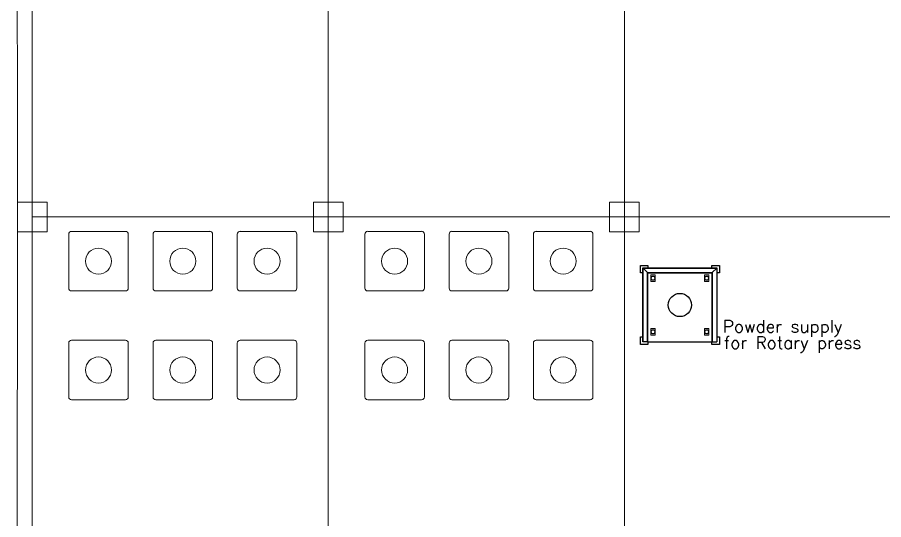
# Model space of a CAD drawing. Extents: x -59767 to 1106559, y -1290 to 1129522.
# Drawn here: x 61908 to 79462, y 597541 to 607725 of the extents above; entities that cross this region are included whole.
import ezdxf

# ---------------------------------------------------------------- set-up
doc = ezdxf.new("R2010")
doc.units = 0
doc.linetypes.add('CENTER', pattern=[2, 1.25, -0.25, 0.25, -0.25])
doc.layers.get('0').update_dxf_attribs({"linetype": 'CONTINUOUS', "lineweight": 9})
for name, color, linetype, lineweight in [('COLUMN', 2, 'CONTINUOUS', 9), ('TEXT', 3, 'CONTINUOUS', 9), ('WALL_200', 3, 'CONTINUOUS', 9), ('외형선', 3, 'CONTINUOUS', 9), ('중간선', 5, 'CONTINUOUS', 9), ('중심선', 1, 'CENTER', 9)]:
    doc.layers.add(name, color=color, linetype=linetype, lineweight=lineweight)
doc.styles.get("Standard").update_dxf_attribs({"font": 'romans.shx', "bigfont": 'whtgtxt.shx'})

# ---------------------------------------------------------------- blocks, each defined once
blk = doc.blocks.new('column600')
at = {"layer": 'COLUMN', "linetype": 'Continuous'}
blk.add_lwpolyline([(-300, -300), (300, -300), (300, 300), (-300, 300)], close=True, dxfattribs=at)
blk = doc.blocks.new('Container')
at = {"linetype": 'Continuous'}
for p, q in [((28913, -4584), (28913, -5677)), ((28913, -4752), (28913, -4746))]:
    blk.add_line(p, q, dxfattribs=at)
for centre, start, end in [((28970, -4584), 90, 180.0548), ((30063, -4584), 359.9452, 90), ((28970, -5677), 179.9452, 270), ((30063, -5677), 270, 0.0548)]:
    blk.add_arc(centre, 57.2, start, end, dxfattribs=at)
at = {"layer": '외형선'}
for p, q in [((28970, -4527), (30063, -4527)), ((30120, -4584), (30120, -5677)), ((28970, -5734), (30063, -5734))]:
    blk.add_line(p, q, dxfattribs=at)
blk.add_circle((29517, -5131), 264, dxfattribs=at)
blk = doc.blocks.new('*U99')
at = {"layer": '외형선'}
blk.add_blockref('Container', (-29517, 5131), dxfattribs=at)
blk = doc.blocks.new('*U98')
at = {"layer": '중간선', "color": 0, "linetype": 'ByBlock', "lineweight": -2, "transparency": 16777216}
for p in [(0, 0), (1707, 0), (3415, 0)]:
    blk.add_blockref('*U99', p, dxfattribs=at)
blk = doc.blocks.new('*U123')
at = {"layer": '외형선'}
blk.add_blockref('Container', (-29517, 5131), dxfattribs=at)
blk = doc.blocks.new('*U122')
at = {"layer": '중간선', "color": 0, "linetype": 'ByBlock', "lineweight": -2, "transparency": 16777216}
for p in [(0, 0), (1707, 0), (3415, 0)]:
    blk.add_blockref('*U123', p, dxfattribs=at)
blk = doc.blocks.new('*U125')
at = {"layer": '외형선'}
blk.add_blockref('Container', (-29517, 5131), dxfattribs=at)
blk = doc.blocks.new('*U124')
at = {"layer": '중간선', "color": 0, "linetype": 'ByBlock', "lineweight": -2, "transparency": 16777216}
for p in [(0, 0), (1707, 0), (3415, 0)]:
    blk.add_blockref('*U125', p, dxfattribs=at)
blk = doc.blocks.new('*U127')
at = {"layer": '외형선'}
blk.add_blockref('Container', (-29517, 5131), dxfattribs=at)
blk = doc.blocks.new('*U126')
at = {"layer": '중간선', "color": 0, "linetype": 'ByBlock', "lineweight": -2, "transparency": 16777216}
for p in [(0, 0), (1707, 0), (3415, 0)]:
    blk.add_blockref('*U127', p, dxfattribs=at)
blk = doc.blocks.new('A$C0f0db368')
at = {"color": 7, "linetype": 'Continuous', "lineweight": 25}
for p, q in [((0, 1450), (0, 1600)), ((0, 1600), (150, 1600)), ((150, 1600), (150, 1550)), ((1450, 1600), (1600, 1600)), ((1450, 1550), (1450, 1600)), ((1600, 1600), (1600, 1450)), ((50, 1450), (0, 1450)), ((50, 50), (50, 1550)), ((50, 1550), (54, 1546)), ((50, 1550), (1550, 1550)), ((54, 1546), (50, 1550)), ((54, 54), (54, 1546)), ((54, 1546), (146, 1454)), ((54, 1546), (1550, 1546)), ((146, 146), (146, 1454)), ((146, 1454), (150, 1450)), ((146, 1454), (1550, 1454)), ((150, 1450), (146, 1454)), ((150, 150), (150, 1450)), ((150, 1450), (1550, 1450)), ((1550, 1546), (1550, 1550)), ((1550, 1454), (1550, 1546)), ((1550, 1450), (1550, 1454)), ((1550, 150), (1550, 1450)), ((1600, 1450), (1550, 1450)), ((0, 150), (50, 150)), ((0, 0), (0, 150)), ((150, 0), (0, 0)), ((50, 50), (54, 54)), ((54, 54), (50, 50)), ((1550, 50), (50, 50)), ((54, 54), (146, 146)), ((1550, 54), (54, 54)), ((146, 146), (150, 150)), ((150, 150), (146, 146)), ((1550, 146), (146, 146)), ((1550, 150), (150, 150)), ((150, 50), (150, 0)), ((1450, 0), (1450, 50)), ((1600, 0), (1450, 0)), ((1550, 150), (1550, 146)), ((1550, 150), (1600, 150)), ((1550, 146), (1550, 54)), ((1550, 54), (1550, 50)), ((1600, 150), (1600, 0))]:
    blk.add_line(p, q, dxfattribs=at)
for points in [[(203, 1389), (313, 1389, -0.414214), (323, 1379), (323, 1309, -0.414214), (313, 1299), (203, 1299, -0.414214), (193, 1309), (193, 1379, -0.414214)], [(1291, 1389), (1401, 1389, -0.414214), (1411, 1379), (1411, 1309, -0.414214), (1401, 1299), (1291, 1299, -0.414214), (1281, 1309), (1281, 1379, -0.414214)], [(203, 301), (313, 301, -0.414214), (323, 291), (323, 221, -0.414214), (313, 211), (203, 211, -0.414214), (193, 221), (193, 291, -0.414214)], [(1291, 301), (1401, 301, -0.414214), (1411, 291), (1411, 221, -0.414214), (1401, 211), (1291, 211, -0.414214), (1281, 221), (1281, 291, -0.414214)]]:
    blk.add_lwpolyline(points, format="xyb", close=True)
for centre, radius in [((258, 1344), 41), ((258, 1344), 35.5), ((1346, 1344), 41), ((1346, 1344), 35.5), ((258, 256), 41), ((258, 256), 35.5), ((1346, 256), 41), ((1346, 256), 35.5)]:
    blk.add_circle(centre, radius)
blk.add_circle((802, 800), 235, dxfattribs=at)

msp = doc.modelspace()

# ---------------------------------------------------------------- linework, layer by layer
at = {"layer": 'WALL_200', "color": 2, "ltscale": 0.5}
for points in [[(62208.2, 610379.1), (62208.2, 603979.1), (61909.6, 603979.1), (61908.2, 610379.1)], [(62209.6, 603379.1), (62208.2, 596979.1), (61908.2, 596979.1), (61909.6, 603379.1)]]:
    msp.add_lwpolyline(points, close=True, dxfattribs=at)
at = {"layer": '중심선'}
for p, q in [((62208.2, 618526.4), (62208.2, 555029.1)), ((68208.2, 618526.4), (68208.2, 555029.1)), ((74208.2, 618526.4), (74208.2, 555029.1)), ((154859.6, 603679.1), (62209.6, 603679.1))]:
    msp.add_line(p, q, dxfattribs=at)

# ---------------------------------------------------------------- block references
at = {"layer": 'COLUMN', "linetype": 'Continuous'}
for p in [(62209.6, 603679.1), (68209.7, 603679.1), (74209.6, 603679.1)]:
    msp.add_blockref('column600', p, dxfattribs=at)
at = {"layer": '중간선', "xscale": -1, "rotation": 0.001344833149068546}
for name, p in [('*U126', (66968.1, 602782.5)), ('*U124', (72968.1, 602782.6))]:
    msp.add_blockref(name, p, dxfattribs=at)
at = {"layer": '중간선'}
for name, p, rotation in [('A$C0f0db368', (74532.7, 602695.2), 269.9999999999999), ('*U122', (66968.1, 600575.3), 180), ('*U98', (72968.1, 600575.3), 180)]:
    msp.add_blockref(name, p, dxfattribs=dict(at, rotation=rotation))

# ---------------------------------------------------------------- texts
at = {"layer": 'TEXT'}
for s, p in [('Powder supply', (76202.9, 601334)), ('for Rotary press', (76224.8, 601005.1))]:
    msp.add_text(s, height=250, dxfattribs=at).set_placement(p)

doc.saveas('drawing.dxf')
